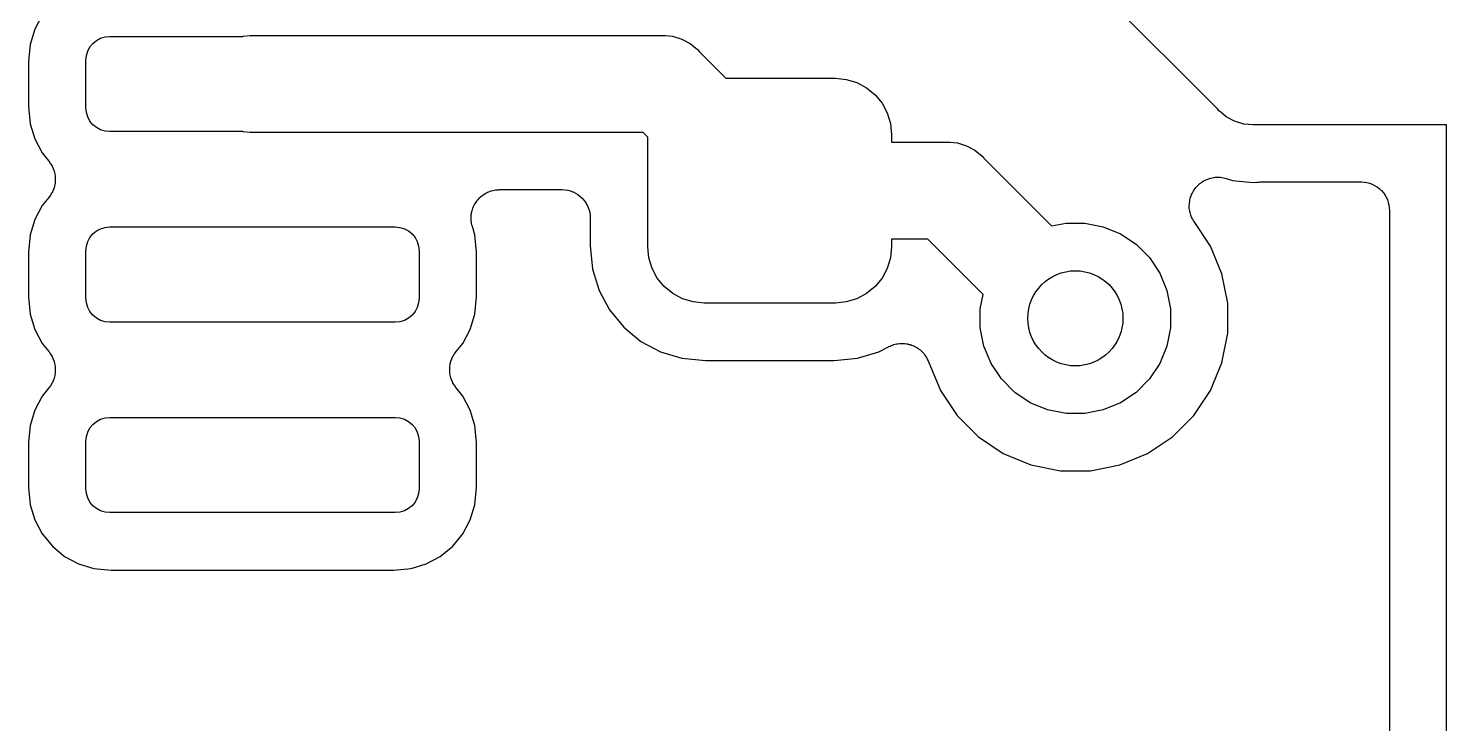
# Model space of a CAD drawing. Extents: x 4.56 to 9.01, y -5.14 to -1.86.
# Drawn here: x 7.8733 to 8.02, y -2.6169 to -2.545 of the extents above; entities that cross this region are included whole.
import ezdxf

# ---------------------------------------------------------------- set-up
doc = ezdxf.new("R2010")
doc.units = 0
doc.header["$MEASUREMENT"] = 0
doc.layers.add('BLACK', color=7, linetype='CONTINUOUS')

msp = doc.modelspace()

# ---------------------------------------------------------------- linework, layer by layer
at = {"layer": 'BLACK', "linetype": 'CONTINUOUS'}
for p, q in [((7.99629, -2.55336), (7.97903, -2.5361)), ((7.87477, -2.54366), (7.874, -2.54511)), ((7.874, -2.54511), (7.87352, -2.54669)), ((7.88081, -2.54605), (7.88127, -2.54591)), ((7.88127, -2.54591), (7.88175, -2.54587)), ((7.88175, -2.54587), (7.89551, -2.54587)), ((7.89551, -2.54587), (7.89554, -2.54586)), ((7.89554, -2.54586), (7.89627, -2.54579)), ((7.89627, -2.54579), (7.93873, -2.54579)), ((7.93873, -2.54579), (7.93898, -2.54576)), ((7.93898, -2.54576), (7.93922, -2.54579)), ((7.93922, -2.54579), (7.93996, -2.54586)), ((7.93996, -2.54586), (7.9409, -2.54615)), ((7.87352, -2.54669), (7.87334, -2.54847)), ((7.87934, -2.54785), (7.87948, -2.54739)), ((7.87948, -2.54739), (7.87971, -2.54696)), ((7.87971, -2.54696), (7.88001, -2.54659)), ((7.88001, -2.54659), (7.88038, -2.54628)), ((7.88038, -2.54628), (7.88081, -2.54605)), ((7.9409, -2.54615), (7.94177, -2.54661)), ((7.94177, -2.54661), (7.94253, -2.54723)), ((7.94253, -2.54723), (7.94269, -2.54743)), ((7.94269, -2.54743), (7.94546, -2.5502)), ((7.87334, -2.54847), (7.87334, -2.5531)), ((7.87929, -2.54833), (7.87934, -2.54785)), ((7.87929, -2.55325), (7.87929, -2.54833)), ((7.94546, -2.5502), (7.95679, -2.5502)), ((7.95679, -2.5502), (7.95792, -2.55031)), ((7.95792, -2.55031), (7.95901, -2.55064)), ((7.95901, -2.55064), (7.96002, -2.55118)), ((7.96002, -2.55118), (7.9609, -2.5519)), ((7.87334, -2.5531), (7.87352, -2.55489)), ((7.87934, -2.55373), (7.87929, -2.55325)), ((7.9609, -2.5519), (7.96162, -2.55278)), ((7.96162, -2.55278), (7.96216, -2.55378)), ((7.87948, -2.55419), (7.87934, -2.55373)), ((7.87971, -2.55462), (7.87948, -2.55419)), ((7.88001, -2.55499), (7.87971, -2.55462)), ((7.96216, -2.55378), (7.96249, -2.55487)), ((7.99645, -2.55355), (7.99629, -2.55336)), ((7.99664, -2.55371), (7.99645, -2.55355)), ((7.99721, -2.55418), (7.99664, -2.55371)), ((7.99664, -2.55371), (7.99664, -2.55371)), ((7.99808, -2.55464), (7.99721, -2.55418)), ((7.99902, -2.55493), (7.99808, -2.55464)), ((7.87352, -2.55489), (7.874, -2.55646)), ((7.88038, -2.55529), (7.88001, -2.55499)), ((7.88081, -2.55552), (7.88038, -2.55529)), ((7.88127, -2.55566), (7.88081, -2.55552)), ((7.88175, -2.55571), (7.88127, -2.55566)), ((7.89551, -2.55571), (7.88175, -2.55571)), ((7.89554, -2.55572), (7.89551, -2.55571)), ((7.89627, -2.55579), (7.89554, -2.55572)), ((7.93691, -2.55579), (7.89627, -2.55579)), ((7.9374, -2.55628), (7.93691, -2.55579)), ((7.9374, -2.56762), (7.9374, -2.55628)), ((7.96249, -2.55487), (7.9626, -2.556)), ((7.9626, -2.556), (7.9626, -2.55681)), ((8, -2.55502), (7.99902, -2.55493)), ((8.00025, -2.555), (8, -2.55502)), ((8.02, -2.555), (8.00025, -2.555)), ((8.02, -2.679), (8.02, -2.555)), ((7.874, -2.55646), (7.87477, -2.55791)), ((7.9626, -2.55681), (7.96818, -2.55681)), ((7.96818, -2.55681), (7.96843, -2.55679)), ((7.96843, -2.55679), (7.96867, -2.55681)), ((7.96867, -2.55681), (7.96941, -2.55688)), ((7.96941, -2.55688), (7.97035, -2.55717)), ((7.97035, -2.55717), (7.97122, -2.55763)), ((7.97122, -2.55763), (7.97198, -2.55826)), ((7.87477, -2.55791), (7.87547, -2.55876)), ((7.87547, -2.55876), (7.87548, -2.55877)), ((7.87548, -2.55877), (7.87548, -2.55877)), ((7.87548, -2.55877), (7.87548, -2.55877)), ((7.87548, -2.55877), (7.87549, -2.55879)), ((7.87549, -2.55879), (7.87564, -2.55902)), ((7.87564, -2.55902), (7.87579, -2.55925)), ((7.97198, -2.55826), (7.97213, -2.55845)), ((7.97213, -2.55845), (7.97914, -2.56546)), ((7.87579, -2.55925), (7.8758, -2.55926)), ((7.8758, -2.55926), (7.8758, -2.55927)), ((7.8758, -2.55927), (7.87591, -2.55953)), ((7.87591, -2.55953), (7.87601, -2.55979)), ((7.87601, -2.55979), (7.87601, -2.5598)), ((7.87601, -2.5598), (7.87602, -2.55981)), ((7.87602, -2.55981), (7.87607, -2.56008)), ((7.87607, -2.56008), (7.87612, -2.56035)), ((7.87612, -2.56035), (7.87612, -2.56036)), ((7.87612, -2.56036), (7.87612, -2.56037)), ((7.87612, -2.56037), (7.87612, -2.56065)), ((7.87612, -2.56065), (7.87612, -2.56093)), ((7.99509, -2.5607), (7.99522, -2.56064)), ((7.99522, -2.56064), (7.99536, -2.5606)), ((7.99536, -2.5606), (7.99548, -2.56054)), ((7.99548, -2.56054), (7.99563, -2.56051)), ((7.99563, -2.56051), (7.99577, -2.56047)), ((7.99577, -2.56047), (7.99591, -2.56046)), ((7.99591, -2.56046), (7.99605, -2.56043)), ((7.99605, -2.56043), (7.9962, -2.56043)), ((7.9962, -2.56043), (7.99635, -2.56042)), ((7.99635, -2.56042), (7.99649, -2.56043)), ((7.99649, -2.56043), (7.99663, -2.56043)), ((7.99663, -2.56043), (7.99677, -2.56046)), ((7.99677, -2.56046), (7.99692, -2.56048)), ((7.99692, -2.56048), (7.99705, -2.56052)), ((7.99705, -2.56052), (7.99719, -2.56054)), ((7.99719, -2.56054), (7.99786, -2.56075)), ((7.87577, -2.56204), (7.87562, -2.56227)), ((7.87578, -2.56203), (7.87577, -2.56204)), ((7.87579, -2.56202), (7.87578, -2.56203)), ((7.87589, -2.56176), (7.87579, -2.56202)), ((7.876, -2.56151), (7.87589, -2.56176)), ((7.87601, -2.56149), (7.876, -2.5615)), ((7.876, -2.5615), (7.876, -2.56151)), ((7.87606, -2.56122), (7.87601, -2.56149)), ((7.87612, -2.56095), (7.87606, -2.56122)), ((7.87612, -2.56093), (7.87612, -2.56094)), ((7.87612, -2.56094), (7.87612, -2.56095)), ((7.92044, -2.56219), (7.92057, -2.56211)), ((7.92057, -2.56211), (7.9207, -2.56203)), ((7.9207, -2.56203), (7.92083, -2.56198)), ((7.92083, -2.56198), (7.92095, -2.56192)), ((7.92095, -2.56192), (7.9211, -2.56187)), ((7.9211, -2.56187), (7.92124, -2.56181)), ((7.92124, -2.56181), (7.92137, -2.56179)), ((7.92137, -2.56179), (7.9215, -2.56175)), ((7.9215, -2.56175), (7.92165, -2.56173)), ((7.92165, -2.56173), (7.9218, -2.56171)), ((7.9218, -2.56171), (7.92194, -2.56171)), ((7.92194, -2.56171), (7.92207, -2.56169)), ((7.92207, -2.56169), (7.9285, -2.56169)), ((7.9285, -2.56169), (7.92852, -2.56169)), ((7.92852, -2.56169), (7.92852, -2.56169)), ((7.92852, -2.56169), (7.92852, -2.56169)), ((7.92852, -2.56169), (7.92854, -2.56169)), ((7.92854, -2.56169), (7.92882, -2.56172)), ((7.92882, -2.56172), (7.92909, -2.56175)), ((7.92909, -2.56175), (7.9291, -2.56176)), ((7.9291, -2.56176), (7.92911, -2.56176)), ((7.92911, -2.56176), (7.92938, -2.56184)), ((7.92938, -2.56184), (7.92964, -2.56192)), ((7.92964, -2.56192), (7.92965, -2.56193)), ((7.92965, -2.56193), (7.92966, -2.56193)), ((7.92966, -2.56193), (7.92991, -2.56207)), ((7.92991, -2.56207), (7.93015, -2.5622)), ((7.99362, -2.56221), (7.99368, -2.56209)), ((7.99368, -2.56209), (7.99374, -2.56196)), ((7.99374, -2.56196), (7.99382, -2.56184)), ((7.99382, -2.56184), (7.99389, -2.56171)), ((7.99389, -2.56171), (7.99398, -2.5616)), ((7.99398, -2.5616), (7.99406, -2.56148)), ((7.99406, -2.56148), (7.99417, -2.56138)), ((7.99417, -2.56138), (7.99426, -2.56127)), ((7.99426, -2.56127), (7.99437, -2.56118)), ((7.99437, -2.56118), (7.99447, -2.56108)), ((7.99447, -2.56108), (7.9946, -2.561)), ((7.9946, -2.561), (7.99471, -2.5609)), ((7.99471, -2.5609), (7.99483, -2.56084)), ((7.99483, -2.56084), (7.99495, -2.56076)), ((7.99495, -2.56076), (7.99509, -2.5607)), ((7.99786, -2.56075), (7.99961, -2.56092)), ((7.99961, -2.56092), (7.99961, -2.56092)), ((7.99961, -2.56092), (8, -2.56096)), ((8, -2.56096), (8.00039, -2.56092)), ((8.00039, -2.56092), (8.00043, -2.56092)), ((8.00043, -2.56092), (8.00056, -2.56092)), ((8.00056, -2.56092), (8.00068, -2.56091)), ((8.00068, -2.56091), (8.01114, -2.56091)), ((8.01114, -2.56091), (8.01116, -2.56091)), ((8.01116, -2.56091), (8.01116, -2.56091)), ((8.01116, -2.56091), (8.01116, -2.56091)), ((8.01116, -2.56091), (8.01118, -2.56091)), ((8.01118, -2.56091), (8.01146, -2.56094)), ((8.01146, -2.56094), (8.01174, -2.56097)), ((8.01174, -2.56097), (8.01175, -2.56097)), ((8.01175, -2.56097), (8.01176, -2.56097)), ((8.01176, -2.56097), (8.01202, -2.56105)), ((8.01202, -2.56105), (8.01229, -2.56114)), ((8.01229, -2.56114), (8.0123, -2.56114)), ((8.0123, -2.56114), (8.0123, -2.56114)), ((8.0123, -2.56114), (8.01255, -2.56128)), ((8.01255, -2.56128), (8.01279, -2.56141)), ((8.01279, -2.56141), (8.0128, -2.56142)), ((8.0128, -2.56142), (8.01281, -2.56142)), ((8.01281, -2.56142), (8.01302, -2.5616)), ((8.01302, -2.5616), (8.01324, -2.56178)), ((8.01324, -2.56178), (8.01324, -2.56179)), ((8.01324, -2.56179), (8.01325, -2.56179)), ((8.01325, -2.56179), (8.01342, -2.56201)), ((8.01342, -2.56201), (8.0136, -2.56222)), ((7.87477, -2.56335), (7.874, -2.5648)), ((7.87547, -2.5625), (7.87477, -2.56335)), ((7.87562, -2.56227), (7.87547, -2.5625)), ((7.91931, -2.56363), (7.91935, -2.5635)), ((7.91935, -2.5635), (7.91942, -2.56337)), ((7.91942, -2.56337), (7.91948, -2.56323)), ((7.91948, -2.56323), (7.91956, -2.56311)), ((7.91956, -2.56311), (7.91963, -2.56299)), ((7.91963, -2.56299), (7.91972, -2.56288)), ((7.91972, -2.56288), (7.91981, -2.56275)), ((7.91981, -2.56275), (7.91991, -2.56266)), ((7.91991, -2.56266), (7.91999, -2.56255)), ((7.91999, -2.56255), (7.92011, -2.56245)), ((7.92011, -2.56245), (7.92022, -2.56235)), ((7.92022, -2.56235), (7.92034, -2.56227)), ((7.92034, -2.56227), (7.92044, -2.56219)), ((7.93015, -2.5622), (7.93016, -2.5622)), ((7.93016, -2.5622), (7.93017, -2.56221)), ((7.93017, -2.56221), (7.93038, -2.56239)), ((7.93038, -2.56239), (7.9306, -2.56257)), ((7.9306, -2.56257), (7.9306, -2.56257)), ((7.9306, -2.56257), (7.93061, -2.56258)), ((7.93061, -2.56258), (7.93078, -2.56279)), ((7.93078, -2.56279), (7.93096, -2.56301)), ((7.93096, -2.56301), (7.93096, -2.56302)), ((7.93096, -2.56302), (7.93097, -2.56303)), ((7.93097, -2.56303), (7.9311, -2.56327)), ((7.9311, -2.56327), (7.93123, -2.56352)), ((7.93123, -2.56352), (7.93123, -2.56353)), ((7.93123, -2.56353), (7.93124, -2.56354)), ((7.93124, -2.56354), (7.93132, -2.56381)), ((7.99338, -2.56334), (7.9934, -2.5632)), ((7.99339, -2.56349), (7.99338, -2.56334)), ((7.99339, -2.56363), (7.99339, -2.56349)), ((7.9934, -2.56306), (7.99343, -2.56291)), ((7.9934, -2.5632), (7.9934, -2.56306)), ((7.99343, -2.56291), (7.99344, -2.56276)), ((7.99344, -2.56276), (7.99349, -2.56263)), ((7.99349, -2.56263), (7.99351, -2.56249)), ((7.99351, -2.56249), (7.99357, -2.56236)), ((7.99357, -2.56236), (7.99362, -2.56221)), ((8.0136, -2.56222), (8.01361, -2.56223)), ((8.01361, -2.56223), (8.01361, -2.56224)), ((8.01361, -2.56224), (8.01374, -2.56249)), ((8.01374, -2.56249), (8.01387, -2.56273)), ((8.01387, -2.56273), (8.01387, -2.56274)), ((8.01387, -2.56274), (8.01388, -2.56275)), ((8.01388, -2.56275), (8.01396, -2.56302)), ((8.01396, -2.56302), (8.01404, -2.56328)), ((8.01404, -2.56328), (8.01404, -2.5633)), ((8.01404, -2.5633), (8.01404, -2.5633)), ((8.01404, -2.5633), (8.01407, -2.56358)), ((8.01407, -2.56358), (8.01409, -2.56386)), ((7.874, -2.5648), (7.87352, -2.56637)), ((7.91912, -2.56463), (7.91914, -2.56447)), ((7.91913, -2.56476), (7.91912, -2.56463)), ((7.91913, -2.5649), (7.91913, -2.56476)), ((7.91916, -2.56505), (7.91913, -2.5649)), ((7.91914, -2.56432), (7.91917, -2.56419)), ((7.91914, -2.56447), (7.91914, -2.56432)), ((7.91917, -2.5652), (7.91916, -2.56505)), ((7.91917, -2.56419), (7.91918, -2.56405)), ((7.91918, -2.56405), (7.91923, -2.56391)), ((7.91923, -2.56391), (7.91926, -2.56376)), ((7.91926, -2.56376), (7.91931, -2.56363)), ((7.93132, -2.56381), (7.9314, -2.56407)), ((7.9314, -2.56407), (7.9314, -2.56408)), ((7.9314, -2.56408), (7.9314, -2.56409)), ((7.9314, -2.56409), (7.93143, -2.56437)), ((7.93143, -2.56437), (7.93145, -2.56465)), ((7.93145, -2.56465), (7.93145, -2.56747)), ((7.99342, -2.56377), (7.99339, -2.56363)), ((7.99343, -2.56391), (7.99342, -2.56377)), ((7.99347, -2.56405), (7.99343, -2.56391)), ((7.9935, -2.5642), (7.99347, -2.56405)), ((7.99355, -2.56433), (7.9935, -2.5642)), ((7.99359, -2.56446), (7.99355, -2.56433)), ((7.99366, -2.5646), (7.99359, -2.56446)), ((7.99372, -2.56473), (7.99366, -2.5646)), ((7.99379, -2.56485), (7.99372, -2.56473)), ((7.99386, -2.56498), (7.99379, -2.56485)), ((7.99388, -2.56501), (7.99386, -2.56498)), ((7.99557, -2.56754), (7.99388, -2.56501)), ((8.01409, -2.56386), (8.01409, -2.67491)), ((7.87352, -2.56637), (7.87334, -2.56816)), ((7.87971, -2.56664), (7.88001, -2.56627)), ((7.88001, -2.56627), (7.88038, -2.56597)), ((7.88038, -2.56597), (7.88081, -2.56574)), ((7.88081, -2.56574), (7.88127, -2.5656)), ((7.88127, -2.5656), (7.88175, -2.56555)), ((7.88175, -2.56555), (7.91128, -2.56555)), ((7.91128, -2.56555), (7.91176, -2.5656)), ((7.91176, -2.5656), (7.91222, -2.56574)), ((7.91222, -2.56574), (7.91265, -2.56597)), ((7.91265, -2.56597), (7.91302, -2.56627)), ((7.91302, -2.56627), (7.91333, -2.56664)), ((7.91921, -2.56533), (7.91917, -2.5652)), ((7.91924, -2.56546), (7.91921, -2.56533)), ((7.91925, -2.5655), (7.91924, -2.56546)), ((7.91951, -2.56637), (7.91925, -2.5655)), ((7.91969, -2.56816), (7.91951, -2.56637)), ((7.97914, -2.56546), (7.98064, -2.56516)), ((7.98064, -2.56516), (7.98258, -2.56516)), ((7.98258, -2.56516), (7.98449, -2.56554)), ((7.98449, -2.56554), (7.98628, -2.56628)), ((7.98628, -2.56628), (7.98789, -2.56735)), ((7.87929, -2.56801), (7.87934, -2.56753)), ((7.87929, -2.57293), (7.87929, -2.56801)), ((7.87934, -2.56753), (7.87948, -2.56707)), ((7.87948, -2.56707), (7.87971, -2.56664)), ((7.91333, -2.56664), (7.91355, -2.56707)), ((7.91355, -2.56707), (7.91369, -2.56753)), ((7.91369, -2.56753), (7.91374, -2.56801)), ((7.91374, -2.56801), (7.91374, -2.57293)), ((7.93145, -2.56747), (7.93169, -2.56991)), ((7.93751, -2.56875), (7.9374, -2.56762)), ((7.9626, -2.56762), (7.96249, -2.56875)), ((7.96635, -2.56681), (7.9626, -2.56681)), ((7.9626, -2.56681), (7.9626, -2.56762)), ((7.97207, -2.57253), (7.96635, -2.56681)), ((7.98789, -2.56735), (7.98926, -2.56873)), ((7.99676, -2.57041), (7.99557, -2.56754)), ((7.87334, -2.56816), (7.87334, -2.57279)), ((7.91969, -2.57279), (7.91969, -2.56816)), ((7.93784, -2.56984), (7.93751, -2.56875)), ((7.96249, -2.56875), (7.96216, -2.56984)), ((7.98926, -2.56873), (7.99034, -2.57034)), ((7.93169, -2.56991), (7.93236, -2.57211)), ((7.93838, -2.57084), (7.93784, -2.56984)), ((7.9391, -2.57172), (7.93838, -2.57084)), ((7.96162, -2.57084), (7.9609, -2.57172)), ((7.96216, -2.56984), (7.96162, -2.57084)), ((7.99034, -2.57034), (7.99108, -2.57213)), ((7.99736, -2.57345), (7.99676, -2.57041)), ((7.93236, -2.57211), (7.93345, -2.57414)), ((7.93998, -2.57245), (7.9391, -2.57172)), ((7.9609, -2.57172), (7.96002, -2.57245)), ((7.99108, -2.57213), (7.99146, -2.57403)), ((7.87334, -2.57279), (7.87352, -2.57457)), ((7.87934, -2.57341), (7.87929, -2.57293)), ((7.87948, -2.57387), (7.87934, -2.57341)), ((7.87971, -2.5743), (7.87948, -2.57387)), ((7.91355, -2.57387), (7.91333, -2.5743)), ((7.91369, -2.57341), (7.91355, -2.57387)), ((7.91374, -2.57293), (7.91369, -2.57341)), ((7.91951, -2.57457), (7.91969, -2.57279)), ((7.94099, -2.57298), (7.93998, -2.57245)), ((7.94208, -2.57331), (7.94099, -2.57298)), ((7.94321, -2.57343), (7.94208, -2.57331)), ((7.95679, -2.57343), (7.94321, -2.57343)), ((7.95792, -2.57331), (7.95679, -2.57343)), ((7.95901, -2.57298), (7.95792, -2.57331)), ((7.96002, -2.57245), (7.95901, -2.57298)), ((7.97177, -2.57403), (7.97207, -2.57253)), ((7.99736, -2.57655), (7.99736, -2.57345)), ((7.87352, -2.57457), (7.874, -2.57615)), ((7.88001, -2.57467), (7.87971, -2.5743)), ((7.88038, -2.57498), (7.88001, -2.57467)), ((7.88081, -2.57521), (7.88038, -2.57498)), ((7.88127, -2.57535), (7.88081, -2.57521)), ((7.91222, -2.57521), (7.91176, -2.57535)), ((7.91265, -2.57498), (7.91222, -2.57521)), ((7.91302, -2.57467), (7.91265, -2.57498)), ((7.91333, -2.5743), (7.91302, -2.57467)), ((7.91904, -2.57615), (7.91951, -2.57457)), ((7.93345, -2.57414), (7.93491, -2.57592)), ((7.97177, -2.57597), (7.97177, -2.57403)), ((7.99146, -2.57403), (7.99146, -2.57597)), ((7.874, -2.57615), (7.87477, -2.5776)), ((7.88175, -2.57539), (7.88127, -2.57535)), ((7.91128, -2.57539), (7.88175, -2.57539)), ((7.91176, -2.57535), (7.91128, -2.57539)), ((7.91826, -2.5776), (7.91904, -2.57615)), ((7.93491, -2.57592), (7.93669, -2.57738)), ((7.97215, -2.57787), (7.97177, -2.57597)), ((7.99146, -2.57597), (7.99108, -2.57787)), ((7.99676, -2.57959), (7.99736, -2.57655)), ((7.87477, -2.5776), (7.87547, -2.57844)), ((7.91757, -2.57844), (7.91826, -2.5776)), ((7.93669, -2.57738), (7.93872, -2.57847)), ((7.96128, -2.57847), (7.96228, -2.57794)), ((7.96228, -2.57794), (7.96231, -2.57792)), ((7.96231, -2.57792), (7.96244, -2.57787)), ((7.96244, -2.57787), (7.96256, -2.5778)), ((7.96256, -2.5778), (7.9627, -2.57776)), ((7.9627, -2.57776), (7.96285, -2.5777)), ((7.96285, -2.5777), (7.96298, -2.57768)), ((7.96298, -2.57768), (7.96311, -2.57764)), ((7.96311, -2.57764), (7.96326, -2.57763)), ((7.96326, -2.57763), (7.96341, -2.5776)), ((7.96341, -2.5776), (7.96355, -2.5776)), ((7.96355, -2.5776), (7.96368, -2.57759)), ((7.96368, -2.57759), (7.96384, -2.5776)), ((7.96384, -2.5776), (7.96399, -2.5776)), ((7.96399, -2.5776), (7.96412, -2.57763)), ((7.96412, -2.57763), (7.96426, -2.57765)), ((7.96426, -2.57765), (7.9644, -2.57769)), ((7.9644, -2.57769), (7.96455, -2.57772)), ((7.96455, -2.57772), (7.96468, -2.57778)), ((7.96468, -2.57778), (7.96481, -2.57782)), ((7.96481, -2.57782), (7.96494, -2.57789)), ((7.96494, -2.57789), (7.96508, -2.57795)), ((7.96508, -2.57795), (7.9652, -2.57803)), ((7.9652, -2.57803), (7.96531, -2.57809)), ((7.96531, -2.57809), (7.96543, -2.57819)), ((7.96543, -2.57819), (7.96556, -2.57827)), ((7.96556, -2.57827), (7.96566, -2.57837)), ((7.97289, -2.57966), (7.97215, -2.57787)), ((7.99108, -2.57787), (7.99034, -2.57966)), ((7.87547, -2.57844), (7.87548, -2.57846)), ((7.87548, -2.57846), (7.87548, -2.57846)), ((7.87548, -2.57846), (7.87548, -2.57846)), ((7.87548, -2.57846), (7.87549, -2.57847)), ((7.87549, -2.57847), (7.87564, -2.57871)), ((7.87564, -2.57871), (7.87579, -2.57894)), ((7.87579, -2.57894), (7.8758, -2.57895)), ((7.8758, -2.57895), (7.8758, -2.57896)), ((7.8758, -2.57896), (7.87591, -2.57921)), ((7.87591, -2.57921), (7.87601, -2.57947)), ((7.87601, -2.57947), (7.87601, -2.57948)), ((7.87601, -2.57948), (7.87602, -2.57949)), ((7.87602, -2.57949), (7.87607, -2.57977)), ((7.91691, -2.57999), (7.91697, -2.57972)), ((7.91697, -2.57972), (7.91702, -2.57945)), ((7.91702, -2.57945), (7.91703, -2.57944)), ((7.91703, -2.57943), (7.91714, -2.57918)), ((7.91703, -2.57944), (7.91703, -2.57943)), ((7.91714, -2.57918), (7.91725, -2.57892)), ((7.91725, -2.57891), (7.91726, -2.5789)), ((7.91725, -2.57892), (7.91725, -2.57891)), ((7.91726, -2.5789), (7.91741, -2.57867)), ((7.91741, -2.57867), (7.91757, -2.57844)), ((7.93872, -2.57847), (7.94092, -2.57913)), ((7.94092, -2.57913), (7.94335, -2.57937)), ((7.94335, -2.57937), (7.95665, -2.57937)), ((7.95665, -2.57937), (7.95908, -2.57913)), ((7.95908, -2.57913), (7.96128, -2.57847)), ((7.96566, -2.57837), (7.96576, -2.57846)), ((7.96576, -2.57846), (7.96586, -2.57857)), ((7.96586, -2.57857), (7.96596, -2.57868)), ((7.96596, -2.57868), (7.96604, -2.5788)), ((7.96604, -2.5788), (7.96612, -2.5789)), ((7.96612, -2.5789), (7.9662, -2.57904)), ((7.9662, -2.57904), (7.96628, -2.57917)), ((7.96628, -2.57917), (7.96633, -2.57929)), ((7.96633, -2.57929), (7.9664, -2.57941)), ((7.9664, -2.57941), (7.96766, -2.58246)), ((7.97397, -2.58127), (7.97289, -2.57966)), ((7.99034, -2.57966), (7.98926, -2.58127)), ((7.99557, -2.58246), (7.99676, -2.57959)), ((7.876, -2.5812), (7.87589, -2.58145)), ((7.87601, -2.58118), (7.876, -2.58119)), ((7.876, -2.58119), (7.876, -2.5812)), ((7.87606, -2.5809), (7.87601, -2.58118)), ((7.87612, -2.58064), (7.87606, -2.5809)), ((7.87607, -2.57977), (7.87612, -2.58004)), ((7.87612, -2.58004), (7.87612, -2.58005)), ((7.87612, -2.58005), (7.87612, -2.58006)), ((7.87612, -2.58006), (7.87612, -2.58034)), ((7.87612, -2.58034), (7.87612, -2.58061)), ((7.87612, -2.58061), (7.87612, -2.58062)), ((7.87612, -2.58062), (7.87612, -2.58064)), ((7.91691, -2.58001), (7.91691, -2.57999)), ((7.91691, -2.58002), (7.91691, -2.58001)), ((7.91691, -2.58029), (7.91691, -2.58002)), ((7.91691, -2.58057), (7.91691, -2.58029)), ((7.91691, -2.58058), (7.91691, -2.58057)), ((7.91691, -2.58059), (7.91691, -2.58058)), ((7.91696, -2.58086), (7.91691, -2.58059)), ((7.91701, -2.58114), (7.91696, -2.58086)), ((7.91702, -2.58115), (7.91701, -2.58114)), ((7.91702, -2.58116), (7.91702, -2.58115)), ((7.91712, -2.58141), (7.91702, -2.58116)), ((7.87547, -2.58219), (7.87477, -2.58303)), ((7.87562, -2.58196), (7.87547, -2.58219)), ((7.87577, -2.58173), (7.87562, -2.58196)), ((7.87578, -2.58172), (7.87577, -2.58173)), ((7.87579, -2.58171), (7.87578, -2.58172)), ((7.87589, -2.58145), (7.87579, -2.58171)), ((7.91723, -2.58167), (7.91712, -2.58141)), ((7.91723, -2.58168), (7.91723, -2.58167)), ((7.91724, -2.58169), (7.91723, -2.58168)), ((7.91739, -2.58192), (7.91724, -2.58169)), ((7.91754, -2.58216), (7.91739, -2.58192)), ((7.91755, -2.58217), (7.91754, -2.58216)), ((7.91756, -2.58217), (7.91755, -2.58217)), ((7.91755, -2.58217), (7.91755, -2.58217)), ((7.91757, -2.58219), (7.91756, -2.58217)), ((7.91826, -2.58303), (7.91757, -2.58219)), ((7.96766, -2.58246), (7.96938, -2.58504)), ((7.97534, -2.58265), (7.97397, -2.58127)), ((7.97695, -2.58372), (7.97534, -2.58265)), ((7.98789, -2.58265), (7.98628, -2.58372)), ((7.98926, -2.58127), (7.98789, -2.58265)), ((7.99385, -2.58504), (7.99557, -2.58246)), ((7.87477, -2.58303), (7.874, -2.58448)), ((7.91904, -2.58448), (7.91826, -2.58303)), ((7.97874, -2.58446), (7.97695, -2.58372)), ((7.98628, -2.58372), (7.98449, -2.58446)), ((7.874, -2.58448), (7.87352, -2.58606)), ((7.88038, -2.58565), (7.88081, -2.58542)), ((7.88081, -2.58542), (7.88127, -2.58528)), ((7.88127, -2.58528), (7.88175, -2.58524)), ((7.88175, -2.58524), (7.91128, -2.58524)), ((7.91128, -2.58524), (7.91176, -2.58528)), ((7.91176, -2.58528), (7.91222, -2.58542)), ((7.91222, -2.58542), (7.91265, -2.58565)), ((7.91951, -2.58606), (7.91904, -2.58448)), ((7.96938, -2.58504), (7.97158, -2.58723)), ((7.98064, -2.58484), (7.97874, -2.58446)), ((7.98258, -2.58484), (7.98064, -2.58484)), ((7.98449, -2.58446), (7.98258, -2.58484)), ((7.99165, -2.58723), (7.99385, -2.58504)), ((7.87352, -2.58606), (7.87334, -2.58784)), ((7.87934, -2.58722), (7.87948, -2.58676)), ((7.87948, -2.58676), (7.87971, -2.58633)), ((7.87971, -2.58633), (7.88001, -2.58596)), ((7.88001, -2.58596), (7.88038, -2.58565)), ((7.91265, -2.58565), (7.91302, -2.58596)), ((7.91302, -2.58596), (7.91333, -2.58633)), ((7.91333, -2.58633), (7.91355, -2.58676)), ((7.91355, -2.58676), (7.91369, -2.58722)), ((7.91969, -2.58784), (7.91951, -2.58606)), ((7.87334, -2.58784), (7.87334, -2.59247)), ((7.87929, -2.5877), (7.87934, -2.58722)), ((7.87929, -2.59262), (7.87929, -2.5877)), ((7.91369, -2.58722), (7.91374, -2.5877)), ((7.91374, -2.5877), (7.91374, -2.59262)), ((7.91969, -2.59247), (7.91969, -2.58784)), ((7.97158, -2.58723), (7.97415, -2.58896)), ((7.98907, -2.58896), (7.99165, -2.58723)), ((7.97415, -2.58896), (7.97702, -2.59014)), ((7.98621, -2.59014), (7.98907, -2.58896)), ((7.97702, -2.59014), (7.98006, -2.59075)), ((7.98006, -2.59075), (7.98317, -2.59075)), ((7.98317, -2.59075), (7.98621, -2.59014)), ((7.87334, -2.59247), (7.87352, -2.59426)), ((7.87934, -2.5931), (7.87929, -2.59262)), ((7.91374, -2.59262), (7.91369, -2.5931)), ((7.91951, -2.59426), (7.91969, -2.59247)), ((7.87352, -2.59426), (7.874, -2.59583)), ((7.87948, -2.59356), (7.87934, -2.5931)), ((7.87971, -2.59399), (7.87948, -2.59356)), ((7.88001, -2.59436), (7.87971, -2.59399)), ((7.88038, -2.59466), (7.88001, -2.59436)), ((7.91302, -2.59436), (7.91265, -2.59466)), ((7.91333, -2.59399), (7.91302, -2.59436)), ((7.91355, -2.59356), (7.91333, -2.59399)), ((7.91369, -2.5931), (7.91355, -2.59356)), ((7.91904, -2.59583), (7.91951, -2.59426)), ((7.874, -2.59583), (7.87477, -2.59728)), ((7.88081, -2.59489), (7.88038, -2.59466)), ((7.88127, -2.59503), (7.88081, -2.59489)), ((7.88175, -2.59508), (7.88127, -2.59503)), ((7.91128, -2.59508), (7.88175, -2.59508)), ((7.91176, -2.59503), (7.91128, -2.59508)), ((7.91222, -2.59489), (7.91176, -2.59503)), ((7.91265, -2.59466), (7.91222, -2.59489)), ((7.91826, -2.59728), (7.91904, -2.59583)), ((7.87477, -2.59728), (7.87582, -2.59855)), ((7.91722, -2.59855), (7.91826, -2.59728)), ((7.87582, -2.59855), (7.87709, -2.5996)), ((7.91594, -2.5996), (7.91722, -2.59855)), ((7.87709, -2.5996), (7.87854, -2.60037)), ((7.91449, -2.60037), (7.91594, -2.5996)), ((7.87854, -2.60037), (7.88011, -2.60085)), ((7.88011, -2.60085), (7.8819, -2.60103)), ((7.8819, -2.60103), (7.91113, -2.60103)), ((7.91113, -2.60103), (7.91292, -2.60085)), ((7.91292, -2.60085), (7.91449, -2.60037))]:
    msp.add_line(p, q, dxfattribs=at)
at = {"layer": 'BLACK'}
msp.add_circle((7.98161, -2.575), 0.00492, dxfattribs=at)

doc.saveas('drawing.dxf')
